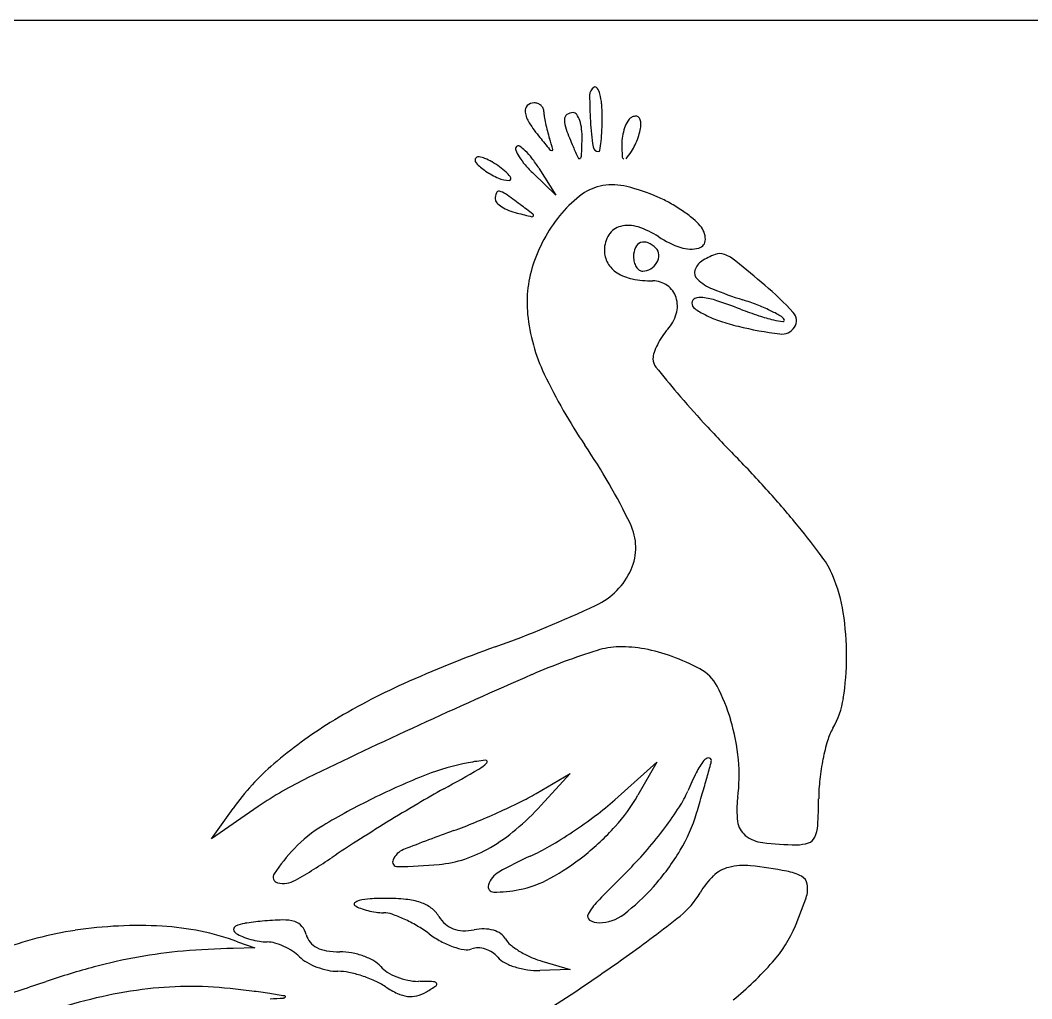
# Model space of a CAD drawing. Header units: millimetres. Extents: x 56222 to 3066687, y -650199 to -121287.
# Drawn here: x 140376.06 to 140382.2, y -185734.33 to -185728.4 of the extents above; entities that cross this region are included whole.
import ezdxf

# ---------------------------------------------------------------- set-up
doc = ezdxf.new("R2010")
doc.units = ezdxf.units.MM
doc.header["$MEASUREMENT"] = 0
doc.layers.add('$TD_AUDIT_GENERATED_(A0BDF17)', color=32, linetype='Continuous', lineweight=30)
doc.layers.add('FURNITURE', color=32, linetype='Continuous', lineweight=9)

msp = doc.modelspace()

# ---------------------------------------------------------------- linework, layer by layer
at = {"layer": '$TD_AUDIT_GENERATED_(A0BDF17)', "linetype": 'Continuous', "lineweight": 25, "ltscale": 2}
for p, q in [((140379.2066, -185729.2951), (140379.3102, -185729.4592)), ((140379.3102, -185729.4592), (140379.1736, -185729.3281)), ((140379.6674, -185733.1265), (140379.9229, -185732.8986)), ((140379.9229, -185732.8986), (140379.8076, -185733.0988)), ((140379.1909, -185733.0874), (140379.3974, -185732.9672)), ((140379.3974, -185732.9672), (140379.2204, -185733.1594)), ((140377.5048, -185733.1674), (140377.2206, -185733.363)), ((140377.2206, -185733.363), (140377.3515, -185733.1791)), ((140377.4833, -185734.0249), (140377.3526, -185734.0278)), ((140377.3795, -185733.9872), (140377.4833, -185734.0249)), ((140379.3974, -185734.1568), (140379.2129, -185734.1618)), ((140379.2239, -185734.1049), (140379.3974, -185734.1568))]:
    msp.add_line(p, q, dxfattribs=at)
for centre, radius, start, end in [((140379.5718, -185728.8529), 0.0572, 121.71746, 179.54395), ((140379.549, -185728.8159), 0.0137, 32.54897, 121.7174), ((140379.45, -185728.8791), 0.1311, 15.30906, 32.54908), ((140381.5996, -185728.869), 2.085, 179.54391, 183.87083), ((140379.2415, -185728.9361), 0.3473, 5.08449, 15.30913), ((140379.1665, -185728.9475), 0.0441, 133.79895, 189.28189), ((140379.178, -185728.9594), 0.0606, 90, 133.79893), ((140379.178, -185728.9624), 0.0637, 69.27936, 90), ((140379.1795, -185728.9584), 0.0593, 47.44141, 69.27925), ((140379.1823, -185728.9553), 0.0551, 24.67944, 47.44148), ((140379.1875, -185728.953), 0.0495, 359.99992, 24.67924), ((140378.7059, -185728.9838), 0.8851, 359.99999, 5.0845), ((140379.2938, -185728.9267), 0.1731, 189.28194, 212.59143), ((140379.4124, -185728.953), 0.1754, 180.00004, 189.17896), ((140380.114, -185728.8396), 0.8862, 189.17885, 191.9422), ((140379.4002, -185729.0006), 0.0382, 127.25013, 179.99998), ((140379.5328, -185729.0006), 0.1708, 179.99994, 199.90085), ((140379.4139, -185729.0187), 0.0609, 90.00007, 127.25023), ((140379.4139, -185728.985), 0.0272, 34.78997, 90), ((140379.3182, -185729.0515), 0.1438, 18.67927, 34.78992), ((140377.6154, -185728.9838), 1.9755, 357.66465, 359.99994), ((140379.8031, -185729.0443), 0.0671, 121.71748, 149.60401), ((140379.7969, -185729.0342), 0.0551, 96.8601, 121.71746), ((140379.7935, -185729.0066), 0.0274, 54.9416, 96.86005), ((140379.79, -185729.0116), 0.0335, 18.01056, 54.94149), ((140379.7425, -185729.0271), 0.0834, 359.32977, 18.01072), ((140379.9527, -185728.5054), 0.9551, 212.59146, 219.17316), ((140380.2291, -185728.8152), 1.0038, 191.94227, 194.69257), ((140381.1955, -185728.3987), 1.9391, 199.90078, 203.25395), ((140379.2153, -185729.0863), 0.2523, 6.4587, 18.67929), ((140379.0188, -185729.1085), 0.4502, 358.53599, 6.45867), ((140381.7013, -185728.8621), 2.187, 183.8708, 187.96977), ((140378.5817, -185729.0232), 1.0084, 353.80209, 357.66461), ((140380.002, -185729.1476), 0.292, 160.68217, 170.78786), ((140379.9452, -185729.1277), 0.2318, 149.60406, 160.68216), ((140379.3925, -185728.9627), 0.4409, 340.6821, 346.72746), ((140379.6612, -185729.0261), 0.1648, 346.72758, 359.32979), ((140385.5535, -185723.9419), 8.1797, 219.17318, 219.82887), ((140380.1532, -185728.8351), 0.9254, 194.69253, 197.61583), ((140376.7216, -185729.9248), 2.6752, 16.13301, 17.6158), ((140373.8501, -185728.9764), 5.6205, 357.53394, 358.53593), ((140380.0219, -185729.1508), 0.3121, 170.78775, 180.40047), ((140379.3569, -185728.9503), 0.4786, 334.77491, 340.68217), ((140379.0837, -185729.1777), 0.0193, 135.00006, 202.27424), ((140379.3098, -185729.0851), 0.2636, 202.27407, 212.26768), ((140379.0811, -185729.1751), 0.0156, 57.33644, 134.99993), ((140378.9685, -185729.3507), 0.2242, 46.17137, 57.33658), ((140379.2878, -185729.1676), 0.0208, 219.82872, 263.75975), ((140379.2862, -185729.1829), 0.00542, 263.75971, 16.13273), ((140381.3185, -185728.3458), 2.0729, 203.25391, 205.32269), ((140379.5681, -185729.1608), 0.033, 187.96978, 270), ((140379.5681, -185729.1846), 0.00917, 269.99999, 351.31362), ((140378.3401, -185728.997), 1.2514, 351.31372, 353.80209), ((140381.2332, -185729.1423), 1.5235, 180.40039, 182.99624), ((140379.4831, -185729.0097), 0.3391, 327.12737, 334.77489), ((140378.8418, -185729.2472), 0.0226, 134.99999, 223.93641), ((140378.84, -185729.2454), 0.02, 78.67132, 135.00003), ((140378.8028, -185729.4308), 0.2091, 68.59367, 78.67123), ((140378.7656, -185729.5257), 0.311, 59.75549, 68.59368), ((140379.4363, -185729.0052), 0.4133, 212.26775, 220.84322), ((140378.8482, -185729.476), 0.3979, 37.35038, 46.17141), ((140378.5035, -185729.739), 0.8315, 32.26773, 37.35041), ((140379.4519, -185729.2291), 0.0079, 205.3227, 308.89304), ((140379.4423, -185729.2172), 0.0231, 308.89323, 357.53411), ((140379.735, -185729.2208), 0.0232, 182.99636, 234.9417), ((140379.2422, -185728.854), 0.6259, 322.22328, 327.12751), ((140379.0992, -185728.9992), 0.3801, 223.93652, 235.44855), ((140378.6554, -185729.7147), 0.5298, 53.8251, 59.75549), ((140378.6065, -185729.7816), 0.6127, 49.00193, 53.82507), ((140379.7141, -185728.765), 0.7805, 220.84324, 226.17147), ((140379.1514, -185728.9234), 0.4721, 235.44856, 246.17725), ((140379.0298, -185729.1988), 0.171, 246.17733, 269.06781), ((140378.9084, -185729.4343), 0.1524, 35.43841, 49.00188), ((140379.0272, -185729.3605), 0.00935, 269.06773, 351.20992), ((140379.0148, -185729.3586), 0.0219, 351.21018, 35.43864), ((140379.6434, -185729.6949), 0.298, 99.4524, 125.75312), ((140379.6536, -185729.7557), 0.3597, 76.07187, 99.45235), ((140379.4549, -185730.5566), 1.1848, 66.4514, 76.0719), ((140379.046, -185729.4818), 0.104, 159.14479, 179.99999), ((140378.9739, -185729.4818), 0.0319, 179.99998, 224.53674), ((140378.9639, -185729.4506), 0.0161, 77.5084, 159.14471), ((140378.9451, -185729.5353), 0.1029, 54.9488, 77.5084), ((140376.9002, -185732.4502), 3.6636, 53.23572, 54.94884), ((140379.8678, -185730.0064), 0.6819, 125.75313, 139.92126), ((140379.603, -185730.2169), 0.8143, 60.66103, 66.45148), ((140379.0755, -185729.3818), 0.1745, 224.53664, 237.19574), ((140379.1214, -185729.3106), 0.2592, 237.19568, 247.90403), ((140379.1689, -185729.1936), 0.3854, 247.90399, 255.85849), ((140373.3875, -185737.1518), 9.5326, 52.65457, 53.23578), ((140379.4777, -185730.4398), 1.07, 55.94235, 60.66102), ((140379.5348, -185730.3553), 0.968, 51.11505, 55.94231), ((140381.021, -185721.8427), 7.966, 255.8585, 256.52175), ((140379.1661, -185729.5819), 0.00774, 256.52173, 340.72779), ((140379.1643, -185729.5812), 0.00967, 340.7278, 52.65468), ((140380.0729, -185730.1791), 0.95, 139.92126, 160.64827), ((140379.9513, -185729.8389), 0.3046, 39.69011, 51.11504), ((140379.7305, -185729.7623), 0.1176, 104.02142, 147.67321), ((140379.7493, -185729.8378), 0.1954, 72.24233, 104.02141), ((140379.6526, -185730.1398), 0.5125, 56.76613, 72.24245), ((140380.0821, -185729.7303), 0.1346, 1.21696, 39.69019), ((140379.7796, -185729.7934), 0.1758, 147.67326, 180.00001), ((140380.2544, -185729.2214), 0.5854, 236.76611, 251.33191), ((140380.1637, -185729.7286), 0.0529, 284.82166, 1.21694), ((140379.7602, -185729.7934), 0.1564, 180.00003, 209.68807), ((140379.9167, -185729.8311), 0.1359, 156.33556, 179.99997), ((140379.8435, -185729.799), 0.0559, 110.46261, 156.33555), ((140379.845, -185729.803), 0.0602, 66.67918, 110.46265), ((140379.8076, -185729.8896), 0.1545, 45.00004, 66.67913), ((140379.8751, -185729.822), 0.059, 1.71956, 45), ((140380.1283, -185729.5946), 0.1915, 251.33182, 284.82165), ((140379.9214, -185729.8311), 0.1406, 179.99997, 193.92859), ((140379.8449, -185729.823), 0.0892, 329.95791, 1.71968), ((140380.245, -185729.9394), 0.095, 122.30191, 164.20174), ((140380.432, -185730.2351), 0.4449, 110.55425, 122.30197), ((140380.3043, -185729.8946), 0.0813, 69.21983, 110.5543), ((140380.2451, -185730.0507), 0.2483, 50.81009, 69.21986), ((140373.7162, -185738.0588), 10.5805, 49.57484, 50.81013), ((140379.8736, -185730.109), 0.7388, 160.64828, 185.67505), ((140379.7708, -185729.7874), 0.1686, 209.68806, 237.75408), ((140379.8806, -185729.8412), 0.0986, 193.92854, 212.10102), ((140379.8549, -185729.8573), 0.0682, 212.10096, 234.35002), ((140379.8363, -185729.8833), 0.0363, 234.35, 269.99992), ((140379.8363, -185729.8266), 0.0929, 269.99998, 301.74309), ((140379.828, -185729.8132), 0.1088, 301.743, 329.95779), ((140380.2068, -185729.9286), 0.0554, 164.20171, 226.73967), ((140379.8248, -185729.7018), 0.2697, 237.75408, 258.98516), ((140379.8973, -185729.3293), 0.6493, 258.98521, 269.99997), ((140379.8973, -185730.1317), 0.1531, 54.74344, 90.00003), ((140380.3713, -185729.7539), 0.2953, 226.73961, 247.99115), ((140379.9041, -185730.122), 0.1413, 17.30295, 54.74346), ((140381.2351, -185727.6167), 2.6004, 247.99122, 252.28011), ((140379.3182, -185731.4824), 1.9416, 42.51511, 49.57493), ((140379.8736, -185730.1315), 0.1732, 344.2608, 17.30297), ((140380.1643, -185730.1129), 0.0295, 111.62702, 179.99998), ((140380.1883, -185730.1736), 0.0948, 82.80539, 111.62696), ((140380.1436, -185730.5283), 0.4524, 71.624, 82.80545), ((140379.1534, -185733.5089), 3.5931, 69.19472, 71.62397), ((140379.9755, -185731.5589), 1.5382, 68.85872, 72.28017), ((140380.1753, -185730.1129), 0.0406, 180.00005, 234.61468), ((140380.4455, -185729.7325), 0.5072, 234.61473, 243.22681), ((140381.4335, -185727.5083), 2.8261, 249.19464, 251.587), ((140380.1254, -185731.1713), 1.1226, 64.52603, 68.85868), ((140380.1702, -185731.0773), 1.0185, 60.58292, 64.52609), ((140380.6954, -185730.2197), 0.0731, 327.0102, 42.5151), ((140380.2293, -185730.0737), 1.0962, 185.67503, 205.39327), ((140379.8154, -185730.1151), 0.2337, 317.85533, 344.26077), ((140380.5352, -185729.5547), 0.7063, 243.22687, 251.20152), ((140380.6869, -185729.109), 1.1771, 251.20146, 256.64078), ((140380.8723, -185729.194), 1.0494, 251.58702, 256.59823), ((140380.7373, -185729.7605), 0.4671, 256.59822, 263.80686), ((140380.6377, -185730.2482), 0.0666, 31.71745, 60.58301), ((140380.6878, -185730.2172), 0.00769, 263.80688, 31.71746), ((140380.2803, -185730.5358), 0.3933, 137.8554, 145.99027), ((140380.9873, -185727.8443), 2.477, 256.6407, 262.58827), ((140380.6796, -185730.2094), 0.0919, 262.58822, 327.01019), ((140380.3252, -185730.5661), 0.4474, 145.99019, 153.37535), ((140380.0151, -185730.4513), 0.1163, 161.10642, 179.99999), ((140380.2704, -185730.5387), 0.3862, 153.37542, 161.1065), ((140379.9782, -185730.4513), 0.0794, 179.99998, 218.81353), ((140386.2817, -185725.3808), 8.1691, 218.81354, 220.24248), ((140382.1884, -185729.1437), 3.2648, 205.39322, 214.13232), ((140384.3782, -185726.9917), 5.6755, 220.24246, 222.71044), ((140387.2406, -185724.3494), 9.571, 222.71035, 224.379), ((140376.3188, -185733.1226), 3.8262, 25.87203, 34.13234), ((140375.5886, -185735.7515), 6.7316, 41.90981, 44.37893), ((140376.2789, -185735.132), 5.8041, 39.15032, 41.90978), ((140379.4659, -185731.5963), 0.3285, 336.01554, 25.87207), ((140376.7392, -185734.7572), 5.2105, 36.53702, 39.15028), ((140380.4937, -185731.9753), 0.5378, 22.67645, 36.53703), ((140379.3697, -185731.5535), 0.4338, 295.06855, 336.01563), ((140380.1046, -185732.1379), 0.9594, 8.87481, 22.67647), ((140376.534, -185725.4913), 7.1265, 289.74673, 295.06855), ((140379.3382, -185732.2575), 1.7351, 0.01767, 8.87485), ((140381.5644, -185739.5047), 7.7625, 109.7467, 114.17557), ((140380.7323, -185735.9727), 3.9315, 107.35463, 113.50397), ((140379.6998, -185732.6687), 0.4699, 90.81671, 107.35468), ((140379.7046, -185733.0045), 0.8058, 79.77291, 90.81671), ((140379.6707, -185733.1923), 0.9966, 69.83968, 79.77289), ((140379.5553, -185733.5066), 1.3314, 61.84509, 69.83965), ((140379.4365, -185732.2575), 1.6367, 351.05551, 0.01773), ((140392.8982, -185763.9472), 34.437, 113.5039, 114.74973), ((140380.0648, -185732.5545), 0.2516, 27.68032, 61.84507), ((140379.964, -185735.9396), 3.8547, 114.17564, 121.65284), ((140379.3028, -185732.9543), 1.1121, 16.34352, 27.68043), ((140380.5312, -185732.4298), 0.5286, 330.24551, 351.05548), ((140379.364, -185734.9662), 2.7111, 121.65284, 130.63497), ((140394.9233, -185768.34), 39.2741, 114.74973, 115.84247), ((140379.1143, -185733.0095), 1.3085, 5.54147, 16.34358), ((140381.3042, -185732.8717), 0.3618, 150.24545, 163.37358), ((140382.1584, -185733.1267), 1.2532, 163.3735, 168.57942), ((140378.5826, -185734.0557), 1.5113, 130.63497, 144.54669), ((140379.0341, -185734.2713), 1.3934, 100.59359, 111.53335), ((140379.0165, -185734.1773), 1.2976, 95.91975, 100.59352), ((140378.7415, -185732.7632), 0.204, 299.62113, 316.94752), ((140378.8837, -185732.896), 0.0095, 316.94766, 95.91986), ((140380.5763, -185733.1714), 0.4649, 142.39515, 153.21166), ((140380.2391, -185732.9117), 0.0392, 94.17358, 142.3951), ((140353.8591, -185725.6204), 27.3778, 344.38582, 344.57581), ((140380.2374, -185732.8879), 0.0154, 359.99998, 94.17351), ((140380.2003, -185732.8879), 0.0525, 344.57592, 359.99999), ((140379.418, -185732.9801), 1.0034, 352.3606, 5.5415), ((140382.3107, -185733.1575), 1.4086, 168.57944, 173.64975), ((140380.1031, -185736.9805), 4.3058, 111.53328, 116.2515), ((140367.1029, -185712.293), 23.7516, 299.03473, 299.62098), ((140381.6839, -185733.7306), 1.7056, 153.21155, 157.32357), ((140369.8714, -185730.0953), 10.752, 343.82578, 344.38591), ((140378.7994, -185735.049), 2.2839, 115.84248, 124.52871), ((140382.0486, -185733.1284), 1.1449, 173.64975, 179.57259), ((140381.8845, -185738.9217), 6.7047, 119.03475, 120.60119), ((140378.3789, -185731.6927), 1.6139, 296.1795, 300.20858), ((140378.8535, -185732.5494), 1.101, 317.79698, 330.06785), ((140379.5482, -185732.8383), 0.609, 327.00349, 337.3235), ((140361.9398, -185727.7949), 19.0105, 343.46026, 343.82581), ((140380.9732, -185733.1887), 0.5658, 172.36056, 187.04117), ((140380.1284, -185737.0319), 4.363, 116.25148, 120.7823), ((140385.1935, -185744.5165), 13.2048, 120.60128, 121.54459), ((140377.1469, -185729.1867), 4.4063, 294.27545, 296.17946), ((140377.9556, -185731.9946), 1.7195, 310.25954, 317.35645), ((140378.4635, -185731.7764), 1.8089, 306.94547, 311.72371), ((140378.1325, -185731.9191), 2.2969, 323.15892, 327.00356), ((140377.5165, -185733.0945), 3.3873, 356.81977, 359.57258), ((140377.0395, -185728.9486), 4.6676, 292.39114, 294.27544), ((140377.756, -185730.8356), 2.986, 303.66284, 306.94543), ((140379.2223, -185732.9272), 0.982, 329.00495, 343.46027), ((140378.3016, -185733.9651), 0.7934, 120.78238, 136.78812), ((140385.1442, -185744.4362), 13.1106, 121.54463, 122.48932), ((140377.6812, -185730.5061), 2.9831, 289.75586, 292.39113), ((140378.4899, -185732.2198), 1.5918, 308.48841, 317.79706), ((140377.9124, -185731.7541), 2.572, 319.38586, 323.15902), ((140380.5386, -185733.2423), 0.1279, 187.0412, 231.28048), ((140380.7106, -185733.272), 0.1883, 334.24128, 356.81972), ((140381.9384, -185742.3595), 9.6116, 109.75592, 111.68835), ((140378.3788, -185732.4943), 1.0646, 300.09592, 310.25948), ((140377.8278, -185730.9435), 2.8564, 300.34819, 303.66286), ((140380.5888, -185733.1798), 0.208, 231.28051, 263.17536), ((140380.8206, -185733.3251), 0.0661, 288.00764, 334.24124), ((140378.6692, -185734.3105), 1.2978, 136.78817, 145.45701), ((140381.447, -185738.6304), 6.2275, 122.48936, 124.13785), ((140378.4834, -185732.6747), 0.8561, 288.67715, 300.09591), ((140378.6835, -185732.405), 1.1628, 293.86205, 300.34826), ((140380.7799, -185731.5825), 1.8167, 263.17543, 269.65225), ((140380.7703, -185733.1703), 0.229, 269.65229, 288.00764), ((140376.0743, -185730.7062), 3.3463, 299.64759, 304.13786), ((140378.4297, -185733.5374), 0.1174, 111.68839, 156.63363), ((140380.0069, -185735.3968), 2.1086, 113.86212, 119.65968), ((140378.5596, -185732.3075), 1.4797, 298.92567, 308.48851), ((140378.2674, -185732.0585), 2.1043, 315.00006, 319.38586), ((140378.7973, -185732.6719), 1.4777, 318.36295, 329.00498), ((140378.3489, -185733.5025), 0.0294, 156.63367, 271.25885), ((140378.2627, -185729.5794), 3.9535, 271.25876, 274.90842), ((140378.5439, -185732.8539), 0.667, 274.90838, 288.67715), ((140380.4087, -185733.7383), 0.2083, 104.00732, 133.69807), ((140380.4507, -185733.9065), 0.3817, 83.9372, 104.00732), ((140380.2141, -185736.134), 2.6217, 79.09782, 83.93722), ((140377.6298, -185733.595), 0.036, 145.45695, 256.70551), ((140379.0322, -185733.6851), 0.1388, 119.65969, 161.87523), ((140378.9593, -185733.0306), 0.6535, 281.30993, 298.9257), ((140391.1693, -185744.9604), 16.1417, 135.00003, 135.97726), ((140380.5763, -185733.9137), 0.4509, 133.69803, 150.36458), ((140380.6459, -185733.8921), 0.3386, 62.98852, 79.0978), ((140380.7697, -185733.6492), 0.066, 8.96633, 62.98849), ((140377.6559, -185733.4848), 0.1492, 256.70551, 299.64756), ((140378.9325, -185733.6525), 0.034, 161.87517, 269.80467), ((140378.9343, -185732.7937), 1.2945, 307.44474, 318.36301), ((140380.6681, -185733.6653), 0.1688, 340.7574, 8.96632), ((140378.2097, -185734.1356), 0.409, 93.63309, 103.06621), ((140378.2772, -185735.1988), 1.4743, 89.99993, 93.63309), ((140378.2772, -185735.0059), 1.2815, 84.49291, 90.00004), ((140378.9351, -185732.9096), 0.7769, 269.80458, 281.30998), ((140379.7635, -185733.4513), 0.4842, 308.26508, 330.36453), ((140377.9538, -185732.7178), 3.0437, 337.32355, 340.75737), ((140378.0959, -185733.7592), 0.0102, 131.32615, 237.52896), ((140378.1318, -185733.8), 0.0645, 103.06634, 131.32604), ((140378.1858, -185733.618), 0.1776, 237.52876, 249.66982), ((140378.2812, -185733.3607), 0.452, 249.6699, 255.71228), ((140378.3621, -185734.1257), 0.3972, 71.31137, 84.49295), ((140378.4147, -185733.9703), 0.2331, 53.3395, 71.31132), ((140378.4433, -185733.9318), 0.1852, 31.98525, 53.33948), ((140379.8322, -185734.0036), 0.3752, 135.9773, 150.63645), ((140378.2894, -185733.3281), 0.4856, 255.71225, 261.63233), ((140378.267, -185733.4804), 0.3317, 261.63222, 269.51003), ((140378.2628, -185733.9793), 0.1672, 71.31663, 89.51007), ((140378.0776, -185734.5267), 0.7451, 65.3157, 71.31663), ((140378.0242, -185734.643), 0.8731, 59.51169, 65.31566), ((140378.7828, -185733.7198), 0.2152, 211.98518, 228.24794), ((140379.5286, -185733.8328), 0.0269, 150.63655, 238.70309), ((140379.5723, -185733.6269), 0.2451, 270.00004, 307.44478), ((140374.6376, -185726.9526), 8.7612, 305.58197, 308.26512), ((140376.7786, -185736.4606), 2.5713, 86.82126, 98.60189), ((140376.8323, -185735.4933), 1.6024, 70.0328, 86.82131), ((140377.3756, -185733.9112), 0.0205, 114.9968, 186.09044), ((140377.4527, -185734.0764), 0.2028, 98.52337, 114.99681), ((140377.7178, -185735.8456), 1.9918, 95.44753, 98.52344), ((140377.6926, -185735.5817), 1.7266, 91.30414, 95.44755), ((140377.6586, -185734.0857), 0.2303, 73.00601, 91.3042), ((140377.6987, -185733.9544), 0.093, 40.42076, 73.00604), ((140377.6726, -185733.9766), 0.1273, 14.65499, 40.42066), ((140378.0423, -185734.6122), 0.8374, 53.52332, 59.51166), ((140378.7429, -185733.7645), 0.1552, 228.248, 249.02433), ((140378.7497, -185733.7467), 0.1743, 249.0243, 268.43494), ((140378.8722, -185734.2238), 0.314, 89.42309, 100.82219), ((140378.8733, -185734.1182), 0.2084, 73.92363, 89.42299), ((140379.5723, -185733.7609), 0.111, 238.70304, 270), ((140380.0338, -185733.5868), 0.7895, 318.42058, 337.32348), ((140376.7266, -185736.1168), 2.2235, 98.6019, 110.81815), ((140377.3869, -185733.91), 0.0318, 186.09051, 237.64683), ((140377.4937, -185733.7414), 0.2314, 237.64676, 248.42074), ((140377.5904, -185733.497), 0.4943, 248.42073, 254.52862), ((140377.5946, -185733.4816), 0.5102, 254.52864, 260.57927), ((140377.9121, -185733.914), 0.1203, 194.65501, 219.29921), ((140378.905, -185733.4454), 0.6137, 233.52331, 241.46751), ((140378.7536, -185733.6035), 0.3176, 268.43503, 280.82222), ((140378.8882, -185734.0664), 0.1545, 55.71448, 73.92363), ((140378.9224, -185734.0162), 0.0937, 29.23261, 55.71449), ((140379.1119, -185733.9101), 0.1235, 209.2326, 230.79084), ((140377.4589, -185738.7218), 4.6951, 91.29797, 95.00469), ((140377.5607, -185733.686), 0.303, 260.57923, 269.51833), ((140377.5566, -185734.1707), 0.1817, 74.31489, 89.51833), ((140377.5043, -185734.357), 0.3752, 65.47649, 74.3149), ((140377.4962, -185734.3748), 0.3948, 56.80294, 65.47636), ((140377.9187, -185733.9087), 0.1287, 219.29928, 242.72059), ((140377.9505, -185733.847), 0.1981, 242.72053, 260.90804), ((140378.8615, -185733.5254), 0.5226, 241.4675, 250.42881), ((140378.822, -185733.6363), 0.4049, 250.42874, 260.21784), ((140378.7679, -185733.9502), 0.0864, 260.21784, 290.99369), ((140378.8349, -185734.1246), 0.1004, 88.21727, 110.99361), ((140378.833, -185734.1847), 0.1605, 72.197, 88.21734), ((140378.8285, -185734.1987), 0.1752, 56.86089, 72.19689), ((140379.3438, -185733.626), 0.4902, 230.79072, 238.52638), ((140377.3236, -185737.1682), 3.1357, 100.03073, 105.04927), ((140377.3221, -185737.16), 3.1274, 95.00468, 100.03077), ((140377.569, -185734.2635), 0.2617, 45.00006, 56.80285), ((140377.9023, -185733.9301), 0.2097, 224.99997, 240.3216), ((140377.9984, -185733.5477), 0.5012, 260.90804, 270.00001), ((140377.9984, -185734.4539), 0.405, 79.68989, 90.00007), ((140377.9874, -185734.5144), 0.4664, 70.41535, 79.6899), ((140378.0086, -185734.4546), 0.403, 60.61228, 70.41533), ((140378.8419, -185734.1781), 0.1507, 39.69024, 56.86099), ((140379.0572, -185733.9995), 0.1291, 219.69022, 242.70209), ((140379.3933, -185733.545), 0.5851, 238.52629, 245.87139), ((140379.387, -185733.5592), 0.5696, 245.87132, 253.36569), ((140373.1681, -185724.8986), 11.2867, 302.84202, 305.582), ((140377.7418, -185738.7237), 4.7465, 105.04923, 108.72776), ((140378.0115, -185733.7386), 0.4302, 240.32161, 249.27192), ((140378.0194, -185733.7177), 0.4525, 249.2719, 258.0554), ((140378.1348, -185734.2306), 0.1459, 39.69017, 60.61219), ((140378.3693, -185734.0359), 0.1589, 219.69011, 238.53656), ((140379.1815, -185733.7585), 0.4002, 242.70209, 252.60214), ((140379.2046, -185733.6849), 0.4774, 252.60213, 261.86845), ((140379.2006, -185733.7132), 0.4488, 261.86848, 271.57431), ((140379.0739, -185732.7352), 2.0727, 309.22446, 318.42054), ((140377.9879, -185733.8667), 0.3002, 258.05528, 270.00002), ((140377.9879, -185734.4954), 0.3285, 78.42053, 90), ((140377.9074, -185734.8884), 0.7297, 72.04402, 78.42054), ((140377.8973, -185734.9194), 0.7622, 65.75127, 72.04397), ((140378.4827, -185733.8507), 0.3761, 238.53651, 248.43587), ((140378.4982, -185733.8113), 0.4184, 248.43588, 257.93352), ((140373.38, -185725.8579), 8.8386, 286.66148, 288.72774), ((140377.1783, -185737.1427), 2.8898, 97.50549, 108.78776), ((140377.0933, -185736.4973), 2.2387, 83.84348, 97.50538), ((140376.4723, -185742.2541), 8.029, 82.89801, 83.84339), ((140378.0158, -185734.6564), 0.4738, 56.76618, 65.75128), ((140378.6115, -185733.7472), 0.6131, 236.7662, 244.6582), ((140378.4793, -185733.8999), 0.3278, 257.93347, 269.33691), ((140378.4343, -185737.7875), 3.5601, 87.85529, 89.33694), ((140377.855, -185733.1413), 1.3305, 300.18948, 303.20695), ((140378.5666, -185734.2546), 0.0247, 37.34079, 87.85527), ((140378.578, -185734.2459), 0.0103, 303.20696, 37.34081), ((140376.9869, -185738.1238), 3.8668, 81.26505, 82.89795), ((140376.0464, -185744.2448), 10.0595, 80.73661, 81.2651), ((140377.1622, -185726.495), 7.8495, 273.03123, 273.62413), ((140377.6575, -185734.3154), 0.0133, 273.62411, 325.73023), ((140377.6651, -185734.3206), 0.0042, 325.73012, 80.7365), ((140378.4348, -185734.1203), 0.2003, 244.65823, 262.82729), ((140378.4283, -185734.1719), 0.1483, 262.82736, 284.64181), ((140378.4069, -185734.0899), 0.2331, 284.64174, 300.18946)]:
    msp.add_arc(centre, radius, start, end, dxfattribs=at)
at = {"layer": 'FURNITURE', "lineweight": 30}
msp.add_line((140369.3346, -185728.3975), (140406.3359, -185728.3975), dxfattribs=at)

doc.saveas('drawing.dxf')
